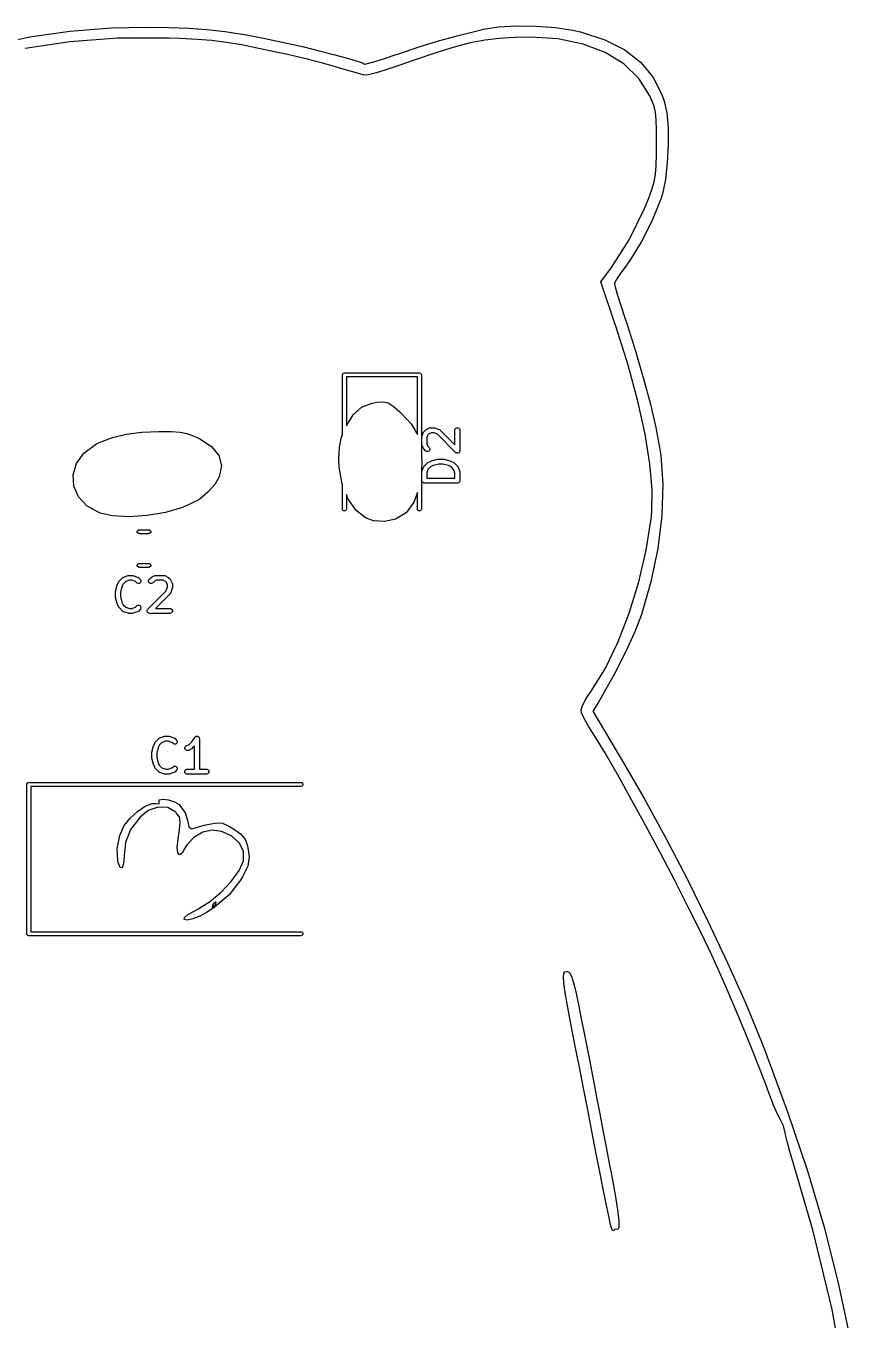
# Model space of a CAD drawing. Header units: inches. Extents: x 2.83 to 5.13, y -5.32 to -1.56.
# Drawn here: x 3.938 to 4.919, y -3.105 to -1.562 of the extents above; entities that cross this region are included whole.
import ezdxf

# ---------------------------------------------------------------- set-up
doc = ezdxf.new("R2010")
doc.units = ezdxf.units.IN
doc.header["$MEASUREMENT"] = 0
doc.layers.add('F.Silkscreen', color=41, linetype='CONTINUOUS', true_color=0xf2eda1)

msp = doc.modelspace()

# ---------------------------------------------------------------- linework, layer by layer
at = {"layer": 'F.Silkscreen', "linetype": 'CONTINUOUS'}
for p, q in [((3.9427, -1.5749), (3.9904, -1.5681)), ((3.9904, -1.5681), (4.0402, -1.5642)), ((4.0402, -1.5642), (4.0812, -1.5633)), ((4.0812, -1.5633), (4.1085, -1.5636)), ((4.1085, -1.5636), (4.1321, -1.5644)), ((4.1321, -1.5644), (4.1537, -1.566)), ((4.1537, -1.566), (4.1752, -1.5686)), ((4.1752, -1.5686), (4.1984, -1.5723)), ((4.1984, -1.5723), (4.2251, -1.5774)), ((4.4298, -1.5798), (4.4536, -1.5732)), ((4.4536, -1.5732), (4.4807, -1.5665)), ((4.4807, -1.5665), (4.4834, -1.5659)), ((4.4834, -1.5659), (4.5011, -1.5631)), ((4.5011, -1.5631), (4.5227, -1.5618)), ((4.5227, -1.5618), (4.5461, -1.5621)), ((4.5461, -1.5621), (4.5692, -1.5637)), ((4.5692, -1.5637), (4.5899, -1.5668)), ((4.5899, -1.5668), (4.5991, -1.5689)), ((4.5991, -1.5689), (4.6281, -1.5785)), ((3.8979, -1.5845), (3.9427, -1.5749)), ((3.9904, -1.5807), (3.937, -1.5888)), ((4.0476, -1.5766), (3.9904, -1.5807)), ((4.1084, -1.5764), (4.0476, -1.5766)), ((4.1217, -1.5769), (4.1084, -1.5764)), ((4.1421, -1.5779), (4.1217, -1.5769)), ((4.1597, -1.5793), (4.1421, -1.5779)), ((4.1767, -1.5815), (4.1597, -1.5793)), ((4.1952, -1.5846), (4.1767, -1.5815)), ((4.2173, -1.589), (4.1952, -1.5846)), ((4.2286, -1.5914), (4.2173, -1.589)), ((4.2251, -1.5774), (4.2339, -1.5792)), ((4.2339, -1.5792), (4.2511, -1.5828)), ((4.2511, -1.5828), (4.2693, -1.587)), ((4.2693, -1.587), (4.2875, -1.5914)), ((4.3819, -1.5952), (4.4067, -1.5868)), ((4.4067, -1.5868), (4.4298, -1.5798)), ((4.4483, -1.5872), (4.4264, -1.5939)), ((4.4674, -1.5822), (4.4483, -1.5872)), ((4.4851, -1.5788), (4.4674, -1.5822)), ((4.5022, -1.5767), (4.4851, -1.5788)), ((4.52, -1.5756), (4.5022, -1.5767)), ((4.5396, -1.5753), (4.52, -1.5756)), ((4.5718, -1.5774), (4.5396, -1.5753)), ((4.602, -1.5835), (4.5718, -1.5774)), ((4.6284, -1.5935), (4.602, -1.5835)), ((4.6281, -1.5785), (4.6518, -1.5904)), ((4.2496, -1.596), (4.2286, -1.5914)), ((4.2702, -1.6009), (4.2496, -1.596)), ((4.2886, -1.6055), (4.2702, -1.6009)), ((4.2875, -1.5914), (4.3047, -1.5958)), ((4.3047, -1.5958), (4.3197, -1.5999)), ((4.3197, -1.5999), (4.3316, -1.6034)), ((4.3316, -1.6034), (4.3393, -1.606)), ((4.3528, -1.6047), (4.3643, -1.6011)), ((4.3643, -1.6011), (4.3782, -1.5965)), ((4.3782, -1.5965), (4.3819, -1.5952)), ((4.4007, -1.6027), (4.3824, -1.6092)), ((4.4264, -1.5939), (4.4007, -1.6027)), ((4.6507, -1.6072), (4.6284, -1.5935)), ((4.6518, -1.5904), (4.6706, -1.6049)), ((4.3029, -1.6094), (4.2886, -1.6055)), ((4.3135, -1.6125), (4.3029, -1.6094)), ((4.3261, -1.6161), (4.3135, -1.6125)), ((4.3358, -1.6189), (4.3261, -1.6161)), ((4.3412, -1.6204), (4.3358, -1.6189)), ((4.3393, -1.606), (4.3417, -1.6073)), ((4.3463, -1.62), (4.3412, -1.6204)), ((4.3417, -1.6073), (4.345, -1.6068)), ((4.345, -1.6068), (4.3528, -1.6047)), ((4.3558, -1.6177), (4.3463, -1.62)), ((4.3683, -1.614), (4.3558, -1.6177)), ((4.3824, -1.6092), (4.3683, -1.614)), ((4.6685, -1.6245), (4.6507, -1.6072)), ((4.6706, -1.6049), (4.6852, -1.6226)), ((4.6815, -1.6451), (4.6685, -1.6245)), ((4.6852, -1.6226), (4.696, -1.6438)), ((4.684, -1.6506), (4.6815, -1.6451)), ((4.6866, -1.6576), (4.684, -1.6506)), ((4.696, -1.6438), (4.6988, -1.6515)), ((4.6883, -1.6649), (4.6866, -1.6576)), ((4.6892, -1.6738), (4.6883, -1.6649)), ((4.6988, -1.6515), (4.7017, -1.6653)), ((4.7017, -1.6653), (4.7033, -1.6833)), ((4.6896, -1.6858), (4.6892, -1.6738)), ((4.6897, -1.7025), (4.6896, -1.6858)), ((4.7033, -1.6833), (4.7035, -1.7037)), ((4.6896, -1.7144), (4.6897, -1.7025)), ((4.7035, -1.7037), (4.7024, -1.7248)), ((4.6892, -1.7281), (4.6896, -1.7144)), ((4.7024, -1.7248), (4.7001, -1.7448)), ((4.6866, -1.7476), (4.6883, -1.7386)), ((4.6883, -1.7386), (4.6892, -1.7281)), ((4.6798, -1.7679), (4.6839, -1.7568)), ((4.6839, -1.7568), (4.6866, -1.7476)), ((4.7001, -1.7448), (4.6966, -1.7619)), ((4.6751, -1.7796), (4.6798, -1.7679)), ((4.6947, -1.7683), (4.6841, -1.7946)), ((4.6966, -1.7619), (4.6947, -1.7683)), ((4.657, -1.8169), (4.6751, -1.7796)), ((4.6841, -1.7946), (4.6714, -1.8198)), ((4.6358, -1.8499), (4.657, -1.8169)), ((4.6714, -1.8198), (4.6578, -1.8417)), ((4.6233, -1.8669), (4.6358, -1.8499)), ((4.6529, -1.8483), (4.6462, -1.8573)), ((4.6578, -1.8417), (4.6529, -1.8483)), ((4.6404, -1.9177), (4.6233, -1.8669)), ((4.6414, -1.8646), (4.6393, -1.8688)), ((4.6462, -1.8573), (4.6414, -1.8646)), ((4.6393, -1.8688), (4.6393, -1.869)), ((4.6393, -1.869), (4.6402, -1.8729)), ((4.6402, -1.8729), (4.6428, -1.8816)), ((4.6428, -1.8816), (4.6467, -1.8939)), ((4.6467, -1.8939), (4.6515, -1.9088)), ((4.6515, -1.9088), (4.6548, -1.9189)), ((4.6411, -1.9199), (4.6404, -1.9177)), ((4.6556, -1.9662), (4.6411, -1.9199)), ((4.6548, -1.9189), (4.665, -1.9508)), ((4.665, -1.9508), (4.6742, -1.9826)), ((4.6673, -2.0092), (4.6556, -1.9662)), ((4.3152, -1.978), (4.3153, -1.977)), ((4.3152, -2.0496), (4.3152, -1.978)), ((4.3153, -1.977), (4.3166, -1.9758)), ((4.3166, -1.9758), (4.3175, -1.9756)), ((4.3175, -1.9756), (4.4069, -1.9756)), ((4.3199, -1.9803), (4.3199, -2.0386)), ((4.4045, -1.9803), (4.3199, -1.9803)), ((4.4045, -2.049), (4.4045, -1.9803)), ((4.4069, -1.9756), (4.4078, -1.9758)), ((4.4078, -1.9758), (4.4091, -1.977)), ((4.4091, -1.977), (4.4093, -1.978)), ((4.4093, -1.978), (4.4093, -2.0745)), ((4.6742, -1.9826), (4.6822, -2.0129)), ((4.3279, -2.0254), (4.3379, -2.0164)), ((4.3379, -2.0164), (4.3505, -2.0116)), ((4.3505, -2.0116), (4.3567, -2.0106)), ((4.3567, -2.0106), (4.364, -2.0102)), ((4.364, -2.0102), (4.3696, -2.0114)), ((4.3696, -2.0114), (4.3755, -2.0151)), ((4.3755, -2.0151), (4.3836, -2.0221)), ((4.676, -2.0486), (4.6673, -2.0092)), ((4.6822, -2.0129), (4.6887, -2.0407)), ((4.3199, -2.0386), (4.3279, -2.0254)), ((4.3836, -2.0221), (4.3851, -2.0235)), ((4.3851, -2.0235), (4.397, -2.0364)), ((4.397, -2.0364), (4.4045, -2.049)), ((4.0411, -2.0526), (4.0576, -2.0484)), ((4.0576, -2.0484), (4.0761, -2.0461)), ((4.0761, -2.0461), (4.0965, -2.0453)), ((4.0965, -2.0453), (4.1112, -2.0454)), ((4.1112, -2.0454), (4.1217, -2.046)), ((4.1217, -2.046), (4.1298, -2.0476)), ((4.1298, -2.0476), (4.1374, -2.0504)), ((4.1374, -2.0504), (4.144, -2.0535)), ((4.3117, -2.0635), (4.3143, -2.0517)), ((4.3143, -2.0517), (4.3152, -2.0496)), ((4.4098, -2.0514), (4.4099, -2.0508)), ((4.4098, -2.0607), (4.4098, -2.0514)), ((4.4099, -2.0506), (4.4101, -2.05)), ((4.4099, -2.0507), (4.4099, -2.0506)), ((4.4099, -2.0508), (4.4099, -2.0507)), ((4.4101, -2.05), (4.412, -2.0463)), ((4.412, -2.0463), (4.4122, -2.0461)), ((4.4122, -2.046), (4.4123, -2.0459)), ((4.4122, -2.0461), (4.4122, -2.046)), ((4.4123, -2.0459), (4.4123, -2.0458)), ((4.4123, -2.0458), (4.4124, -2.0458)), ((4.4124, -2.0458), (4.4126, -2.0455)), ((4.4126, -2.0455), (4.4144, -2.0437)), ((4.4144, -2.0437), (4.4147, -2.0435)), ((4.4147, -2.0435), (4.4147, -2.0434)), ((4.4147, -2.0434), (4.4148, -2.0434)), ((4.4148, -2.0434), (4.4149, -2.0433)), ((4.4149, -2.0433), (4.415, -2.0433)), ((4.415, -2.0433), (4.4152, -2.0431)), ((4.4152, -2.0431), (4.419, -2.0412)), ((4.4171, -2.0494), (4.4157, -2.0521)), ((4.4157, -2.0521), (4.4157, -2.06)), ((4.4183, -2.0482), (4.4171, -2.0494)), ((4.421, -2.0468), (4.4183, -2.0482)), ((4.419, -2.0412), (4.4195, -2.041)), ((4.4195, -2.041), (4.4196, -2.041)), ((4.4196, -2.041), (4.4197, -2.041)), ((4.4197, -2.041), (4.4203, -2.0409)), ((4.4203, -2.0409), (4.424, -2.0409)), ((4.4236, -2.0468), (4.421, -2.0468)), ((4.4281, -2.0483), (4.4236, -2.0468)), ((4.424, -2.0409), (4.4243, -2.0409)), ((4.4243, -2.0409), (4.4244, -2.0409)), ((4.4244, -2.0409), (4.4245, -2.041)), ((4.4245, -2.041), (4.4246, -2.041)), ((4.4246, -2.041), (4.4247, -2.041)), ((4.4247, -2.041), (4.425, -2.0411)), ((4.425, -2.0411), (4.4306, -2.0429)), ((4.4501, -2.0703), (4.4281, -2.0483)), ((4.4306, -2.0429), (4.4311, -2.0432)), ((4.4311, -2.0432), (4.4312, -2.0432)), ((4.4312, -2.0432), (4.4313, -2.0433)), ((4.4313, -2.0433), (4.4317, -2.0437)), ((4.4317, -2.0437), (4.4492, -2.0611)), ((4.4492, -2.0439), (4.4493, -2.0433)), ((4.4492, -2.0611), (4.4492, -2.0439)), ((4.4493, -2.0433), (4.4497, -2.0422)), ((4.4497, -2.0422), (4.4505, -2.0414)), ((4.4505, -2.0414), (4.4516, -2.041)), ((4.4516, -2.041), (4.4527, -2.041)), ((4.4527, -2.041), (4.4538, -2.0414)), ((4.4538, -2.0414), (4.4546, -2.0422)), ((4.4546, -2.0422), (4.4551, -2.0433)), ((4.4551, -2.0433), (4.4551, -2.0439)), ((4.4551, -2.0439), (4.4551, -2.0682)), ((4.6817, -2.084), (4.676, -2.0486)), ((4.6887, -2.0407), (4.6933, -2.0645)), ((4.0071, -2.0711), (4.0208, -2.061)), ((4.0208, -2.061), (4.0246, -2.0591)), ((4.0246, -2.0591), (4.0411, -2.0526)), ((4.144, -2.0535), (4.159, -2.0631)), ((4.159, -2.0631), (4.168, -2.0741)), ((4.3109, -2.0782), (4.3117, -2.0635)), ((4.4099, -2.0613), (4.4098, -2.0607)), ((4.4099, -2.0614), (4.4099, -2.0613)), ((4.4099, -2.0615), (4.4099, -2.0614)), ((4.4101, -2.0621), (4.4099, -2.0615)), ((4.412, -2.0658), (4.4101, -2.0621)), ((4.4122, -2.0661), (4.412, -2.0658)), ((4.4123, -2.0662), (4.4122, -2.0661)), ((4.4122, -2.0661), (4.4122, -2.0661)), ((4.4123, -2.0663), (4.4123, -2.0662)), ((4.4124, -2.0664), (4.4123, -2.0663)), ((4.4126, -2.0666), (4.4124, -2.0664)), ((4.4144, -2.0685), (4.4126, -2.0666)), ((4.4157, -2.06), (4.4171, -2.0627)), ((4.4171, -2.0627), (4.4186, -2.0643)), ((4.4186, -2.0643), (4.419, -2.0647)), ((4.419, -2.0647), (4.4194, -2.0658)), ((4.4194, -2.0669), (4.419, -2.068)), ((4.4194, -2.0658), (4.4194, -2.0669)), ((4.6933, -2.0645), (4.6947, -2.0739)), ((3.9982, -2.0834), (4.0071, -2.0711)), ((4.168, -2.0741), (4.1712, -2.0863)), ((4.3113, -2.0878), (4.3109, -2.0782)), ((4.4093, -2.0745), (4.4097, -2.082)), ((4.4097, -2.082), (4.4094, -2.0901)), ((4.4149, -2.0688), (4.4144, -2.0685)), ((4.416, -2.0693), (4.4149, -2.0688)), ((4.4171, -2.0693), (4.416, -2.0693)), ((4.4163, -2.083), (4.4166, -2.0828)), ((4.4166, -2.0828), (4.4167, -2.0827)), ((4.4166, -2.0828), (4.4166, -2.0828)), ((4.4167, -2.0827), (4.4168, -2.0827)), ((4.4168, -2.0826), (4.4171, -2.0825)), ((4.4168, -2.0827), (4.4168, -2.0826)), ((4.4182, -2.0688), (4.4171, -2.0693)), ((4.4171, -2.0825), (4.4208, -2.0806)), ((4.419, -2.068), (4.4182, -2.0688)), ((4.4208, -2.0806), (4.4209, -2.0806)), ((4.4209, -2.0806), (4.4211, -2.0805)), ((4.4209, -2.0806), (4.4209, -2.0806)), ((4.4211, -2.0805), (4.4214, -2.0804)), ((4.4214, -2.0804), (4.4289, -2.0785)), ((4.4214, -2.0804), (4.4214, -2.0804)), ((4.4214, -2.0804), (4.4214, -2.0804)), ((4.4289, -2.0785), (4.429, -2.0785)), ((4.429, -2.0785), (4.4291, -2.0785)), ((4.4291, -2.0785), (4.4293, -2.0784)), ((4.4293, -2.0784), (4.4295, -2.0784)), ((4.4295, -2.0784), (4.4296, -2.0784)), ((4.4296, -2.0784), (4.4297, -2.0784)), ((4.4297, -2.0784), (4.4353, -2.0784)), ((4.4353, -2.0784), (4.4354, -2.0784)), ((4.4354, -2.0784), (4.4354, -2.0784)), ((4.4354, -2.0784), (4.4356, -2.0784)), ((4.4356, -2.0784), (4.4359, -2.0785)), ((4.4359, -2.0785), (4.4359, -2.0785)), ((4.4359, -2.0785), (4.436, -2.0785)), ((4.436, -2.0785), (4.4435, -2.0804)), ((4.4435, -2.0804), (4.4435, -2.0804)), ((4.4435, -2.0804), (4.4436, -2.0804)), ((4.4436, -2.0804), (4.4438, -2.0805)), ((4.4438, -2.0805), (4.444, -2.0806)), ((4.444, -2.0806), (4.4441, -2.0806)), ((4.4441, -2.0806), (4.4441, -2.0806)), ((4.4441, -2.0806), (4.4479, -2.0825)), ((4.4479, -2.0825), (4.4481, -2.0826)), ((4.4481, -2.0826), (4.4482, -2.0827)), ((4.4482, -2.0827), (4.4483, -2.0827)), ((4.4483, -2.0827), (4.4483, -2.0828)), ((4.4483, -2.0828), (4.4484, -2.0828)), ((4.4484, -2.0828), (4.4486, -2.083)), ((4.4505, -2.0707), (4.4501, -2.0703)), ((4.4513, -2.071), (4.4505, -2.0707)), ((4.4516, -2.0711), (4.4513, -2.071)), ((4.4527, -2.0711), (4.4516, -2.0711)), ((4.4516, -2.0711), (4.4516, -2.0711)), ((4.4538, -2.0707), (4.4527, -2.0711)), ((4.4546, -2.0699), (4.4538, -2.0707)), ((4.4549, -2.0691), (4.4546, -2.0699)), ((4.4551, -2.0688), (4.4549, -2.0691)), ((4.4551, -2.0682), (4.4551, -2.0688)), ((4.6947, -2.0739), (4.6971, -2.1081)), ((3.9942, -2.0969), (3.9982, -2.0834)), ((3.995, -2.1105), (3.9942, -2.0969)), ((4.1712, -2.0863), (4.1684, -2.0994)), ((4.3148, -2.1077), (4.3113, -2.0878)), ((4.4094, -2.0901), (4.4093, -2.0909)), ((4.4093, -2.0909), (4.4093, -2.1378)), ((4.4098, -2.0945), (4.4099, -2.0942)), ((4.4098, -2.1039), (4.4098, -2.0945)), ((4.4099, -2.0938), (4.41, -2.0936)), ((4.4099, -2.0939), (4.4099, -2.0938)), ((4.4099, -2.094), (4.4099, -2.0939)), ((4.4099, -2.0941), (4.4099, -2.094)), ((4.4099, -2.0942), (4.4099, -2.0941)), ((4.41, -2.0936), (4.4119, -2.0879)), ((4.4119, -2.0879), (4.4121, -2.0874)), ((4.4121, -2.0874), (4.4122, -2.0873)), ((4.4122, -2.0872), (4.4126, -2.0868)), ((4.4122, -2.0873), (4.4122, -2.0872)), ((4.4126, -2.0868), (4.4163, -2.083)), ((4.4172, -2.0905), (4.4157, -2.095)), ((4.4157, -2.095), (4.4157, -2.1009)), ((4.4202, -2.0875), (4.4172, -2.0905)), ((4.4232, -2.086), (4.4202, -2.0875)), ((4.43, -2.0843), (4.4232, -2.086)), ((4.4349, -2.0843), (4.43, -2.0843)), ((4.4418, -2.086), (4.4349, -2.0843)), ((4.4448, -2.0875), (4.4418, -2.086)), ((4.4477, -2.0905), (4.4448, -2.0875)), ((4.4492, -2.095), (4.4477, -2.0905)), ((4.4486, -2.083), (4.4524, -2.0868)), ((4.4492, -2.1009), (4.4492, -2.095)), ((4.4524, -2.0868), (4.4527, -2.0872)), ((4.4527, -2.0872), (4.4528, -2.0873)), ((4.4528, -2.0873), (4.4528, -2.0874)), ((4.4528, -2.0874), (4.4531, -2.0879)), ((4.4531, -2.0879), (4.455, -2.0936)), ((4.455, -2.0936), (4.455, -2.0938)), ((4.455, -2.0938), (4.4551, -2.0939)), ((4.4551, -2.0939), (4.4551, -2.094)), ((4.4551, -2.094), (4.4551, -2.0941)), ((4.4551, -2.0941), (4.4551, -2.0942)), ((4.4551, -2.0942), (4.4551, -2.0945)), ((4.4551, -2.0945), (4.4551, -2.1039)), ((4.6844, -2.1149), (4.6817, -2.084)), ((4.0007, -2.1234), (3.995, -2.1105)), ((4.1632, -2.1085), (4.1553, -2.1175)), ((4.1684, -2.0994), (4.1632, -2.1085)), ((4.3152, -2.1086), (4.3148, -2.1077)), ((4.3152, -2.1378), (4.3152, -2.1086)), ((4.4099, -2.1044), (4.4098, -2.1039)), ((4.4103, -2.1055), (4.4099, -2.1044)), ((4.4111, -2.1063), (4.4103, -2.1055)), ((4.4122, -2.1068), (4.4111, -2.1063)), ((4.4128, -2.1068), (4.4122, -2.1068)), ((4.4522, -2.1068), (4.4128, -2.1068)), ((4.4157, -2.1009), (4.4492, -2.1009)), ((4.4527, -2.1068), (4.4522, -2.1068)), ((4.4538, -2.1063), (4.4527, -2.1068)), ((4.4546, -2.1055), (4.4538, -2.1063)), ((4.4551, -2.1044), (4.4546, -2.1055)), ((4.4551, -2.1039), (4.4551, -2.1044)), ((4.6971, -2.1081), (4.6958, -2.1457)), ((4.0111, -2.1344), (4.0007, -2.1234)), ((4.1418, -2.1281), (4.1248, -2.1359)), ((4.1452, -2.1259), (4.1418, -2.1281)), ((4.1553, -2.1175), (4.1452, -2.1259)), ((4.3218, -2.1253), (4.3199, -2.1206)), ((4.3199, -2.1206), (4.3199, -2.1378)), ((4.3316, -2.1394), (4.3218, -2.1253)), ((4.4045, -2.1182), (4.4005, -2.1298)), ((4.4045, -2.1378), (4.4045, -2.1182)), ((4.6839, -2.1411), (4.6844, -2.1149)), ((4.0264, -2.1427), (4.0111, -2.1344)), ((4.0414, -2.1461), (4.0264, -2.1427)), ((4.1045, -2.1419), (4.0826, -2.1457)), ((4.1248, -2.1359), (4.1045, -2.1419)), ((4.3153, -2.1387), (4.3152, -2.1378)), ((4.3166, -2.14), (4.3153, -2.1387)), ((4.3184, -2.14), (4.3166, -2.14)), ((4.3197, -2.1387), (4.3184, -2.14)), ((4.3199, -2.1378), (4.3197, -2.1387)), ((4.3437, -2.1488), (4.3316, -2.1394)), ((4.3913, -2.1422), (4.3786, -2.1498)), ((4.4005, -2.1298), (4.3913, -2.1422)), ((4.4047, -2.1387), (4.4045, -2.1378)), ((4.406, -2.14), (4.4047, -2.1387)), ((4.4078, -2.14), (4.406, -2.14)), ((4.4091, -2.1387), (4.4078, -2.14)), ((4.4093, -2.1378), (4.4091, -2.1387)), ((4.683, -2.1494), (4.6839, -2.1411)), ((4.061, -2.1472), (4.0414, -2.1461)), ((4.0826, -2.1457), (4.061, -2.1472)), ((4.3524, -2.1518), (4.3437, -2.1488)), ((4.3658, -2.1526), (4.3524, -2.1518)), ((4.3786, -2.1498), (4.3658, -2.1526)), ((4.6773, -2.1869), (4.683, -2.1494)), ((4.6958, -2.1457), (4.6911, -2.185)), ((4.0708, -2.1641), (4.0721, -2.1628)), ((4.0708, -2.1659), (4.0708, -2.1641)), ((4.0721, -2.1671), (4.0708, -2.1659)), ((4.0721, -2.1628), (4.073, -2.1626)), ((4.073, -2.1673), (4.0721, -2.1671)), ((4.073, -2.1626), (4.0845, -2.1626)), ((4.0845, -2.1673), (4.073, -2.1673)), ((4.0845, -2.1626), (4.0854, -2.1628)), ((4.0854, -2.1671), (4.0845, -2.1673)), ((4.0854, -2.1628), (4.0867, -2.1641)), ((4.0867, -2.1659), (4.0854, -2.1671)), ((4.0867, -2.1641), (4.0867, -2.1659)), ((4.6685, -2.2248), (4.6773, -2.1869)), ((4.6911, -2.185), (4.6829, -2.2248)), ((4.0708, -2.2042), (4.0721, -2.2029)), ((4.0708, -2.206), (4.0708, -2.2042)), ((4.0721, -2.2073), (4.0708, -2.206)), ((4.0721, -2.2029), (4.073, -2.2028)), ((4.073, -2.2028), (4.0845, -2.2028)), ((4.0845, -2.2028), (4.0854, -2.2029)), ((4.0854, -2.2029), (4.0867, -2.2042)), ((4.0867, -2.206), (4.0854, -2.2073)), ((4.0867, -2.2042), (4.0867, -2.206)), ((4.0495, -2.2234), (4.0532, -2.2197)), ((4.0532, -2.2197), (4.0537, -2.2193)), ((4.0537, -2.2193), (4.0538, -2.2193)), ((4.0538, -2.2192), (4.0544, -2.2189)), ((4.0538, -2.2193), (4.0538, -2.2192)), ((4.0544, -2.2189), (4.06, -2.2171)), ((4.06, -2.2171), (4.0603, -2.217)), ((4.0603, -2.217), (4.0604, -2.217)), ((4.0604, -2.217), (4.0605, -2.217)), ((4.0605, -2.217), (4.0606, -2.2169)), ((4.0606, -2.2169), (4.0606, -2.217)), ((4.0606, -2.217), (4.0609, -2.2169)), ((4.0609, -2.2169), (4.0647, -2.2169)), ((4.0647, -2.2169), (4.065, -2.217)), ((4.065, -2.217), (4.065, -2.2169)), ((4.065, -2.2169), (4.0652, -2.217)), ((4.0652, -2.217), (4.0653, -2.217)), ((4.0653, -2.217), (4.0653, -2.217)), ((4.0653, -2.217), (4.0656, -2.2171)), ((4.0656, -2.2171), (4.0712, -2.2189)), ((4.0712, -2.2189), (4.0718, -2.2192)), ((4.0718, -2.2192), (4.0718, -2.2193)), ((4.0718, -2.2193), (4.0719, -2.2193)), ((4.0719, -2.2193), (4.0724, -2.2197)), ((4.073, -2.2075), (4.0721, -2.2073)), ((4.0724, -2.2197), (4.0743, -2.2215)), ((4.0845, -2.2075), (4.073, -2.2075)), ((4.0743, -2.2215), (4.0746, -2.222)), ((4.0854, -2.2073), (4.0845, -2.2075)), ((4.0847, -2.222), (4.0851, -2.2215)), ((4.0851, -2.2215), (4.087, -2.2197)), ((4.087, -2.2197), (4.0872, -2.2195)), ((4.0872, -2.2195), (4.0872, -2.2194)), ((4.0872, -2.2194), (4.0873, -2.2194)), ((4.0873, -2.2194), (4.0874, -2.2193)), ((4.0874, -2.2193), (4.0875, -2.2193)), ((4.0875, -2.2193), (4.0877, -2.2191)), ((4.0877, -2.2191), (4.0915, -2.2172)), ((4.0915, -2.2172), (4.092, -2.217)), ((4.092, -2.217), (4.0921, -2.217)), ((4.0921, -2.217), (4.0922, -2.217)), ((4.0922, -2.217), (4.0928, -2.2169)), ((4.0928, -2.2169), (4.1022, -2.2169)), ((4.1022, -2.2169), (4.1028, -2.217)), ((4.1028, -2.217), (4.1028, -2.217)), ((4.1028, -2.217), (4.103, -2.217)), ((4.103, -2.217), (4.1035, -2.2172)), ((4.1035, -2.2172), (4.1072, -2.2191)), ((4.1072, -2.2191), (4.1075, -2.2193)), ((4.1075, -2.2193), (4.1076, -2.2193)), ((4.1076, -2.2193), (4.1076, -2.2194)), ((4.1076, -2.2194), (4.1077, -2.2194)), ((4.1077, -2.2194), (4.1078, -2.2195)), ((4.1078, -2.2195), (4.108, -2.2197)), ((4.108, -2.2197), (4.1099, -2.2215)), ((4.1099, -2.2215), (4.1101, -2.2218)), ((4.1101, -2.2218), (4.1101, -2.2218)), ((4.1101, -2.2218), (4.1102, -2.2219)), ((4.0449, -2.236), (4.0468, -2.2285)), ((4.0449, -2.2361), (4.0449, -2.236)), ((4.0449, -2.2362), (4.0449, -2.2361)), ((4.0449, -2.2364), (4.0449, -2.2362)), ((4.0449, -2.2366), (4.0449, -2.2364)), ((4.0449, -2.2367), (4.0449, -2.2366)), ((4.0449, -2.2366), (4.0449, -2.2366)), ((4.0449, -2.2424), (4.0449, -2.2367)), ((4.0468, -2.2285), (4.0469, -2.2282)), ((4.0468, -2.2285), (4.0468, -2.2285)), ((4.0468, -2.2285), (4.0468, -2.2285)), ((4.0469, -2.2282), (4.047, -2.228)), ((4.047, -2.2279), (4.0489, -2.2242)), ((4.047, -2.228), (4.047, -2.2279)), ((4.047, -2.228), (4.047, -2.228)), ((4.0489, -2.2242), (4.0491, -2.2239)), ((4.0491, -2.2239), (4.0492, -2.2238)), ((4.0491, -2.2239), (4.0491, -2.2239)), ((4.0492, -2.2237), (4.0493, -2.2236)), ((4.0492, -2.2238), (4.0492, -2.2237)), ((4.0493, -2.2236), (4.0495, -2.2234)), ((4.0525, -2.2303), (4.0508, -2.2371)), ((4.0508, -2.2371), (4.0508, -2.242)), ((4.054, -2.2272), (4.0525, -2.2303)), ((4.0569, -2.2243), (4.054, -2.2272)), ((4.0614, -2.2228), (4.0569, -2.2243)), ((4.0642, -2.2228), (4.0614, -2.2228)), ((4.0687, -2.2243), (4.0642, -2.2228)), ((4.0701, -2.2257), (4.0687, -2.2243)), ((4.0705, -2.2261), (4.0701, -2.2257)), ((4.0716, -2.2265), (4.0705, -2.2261)), ((4.0728, -2.2265), (4.0716, -2.2265)), ((4.0738, -2.2261), (4.0728, -2.2265)), ((4.0746, -2.2253), (4.0738, -2.2261)), ((4.0746, -2.222), (4.0751, -2.223)), ((4.0751, -2.2242), (4.0746, -2.2253)), ((4.0751, -2.223), (4.0751, -2.2242)), ((4.0832, -2.2572), (4.1052, -2.2352)), ((4.0843, -2.223), (4.0847, -2.222)), ((4.0843, -2.2242), (4.0843, -2.223)), ((4.0847, -2.2253), (4.0843, -2.2242)), ((4.0855, -2.2261), (4.0847, -2.2253)), ((4.0866, -2.2265), (4.0855, -2.2261)), ((4.0878, -2.2265), (4.0866, -2.2265)), ((4.0888, -2.2261), (4.0878, -2.2265)), ((4.0893, -2.2257), (4.0888, -2.2261)), ((4.0908, -2.2242), (4.0893, -2.2257)), ((4.0935, -2.2228), (4.0908, -2.2242)), ((4.1015, -2.2228), (4.0935, -2.2228)), ((4.1042, -2.2242), (4.1015, -2.2228)), ((4.1054, -2.2254), (4.1042, -2.2242)), ((4.1052, -2.2352), (4.1067, -2.2306)), ((4.1067, -2.2281), (4.1054, -2.2254)), ((4.1067, -2.2306), (4.1067, -2.2281)), ((4.1102, -2.2219), (4.1103, -2.222)), ((4.1103, -2.222), (4.1103, -2.2221)), ((4.1103, -2.2221), (4.1104, -2.2223)), ((4.1104, -2.2223), (4.1123, -2.2261)), ((4.1125, -2.2321), (4.1106, -2.2377)), ((4.1123, -2.2261), (4.1125, -2.2266)), ((4.1125, -2.2266), (4.1125, -2.2267)), ((4.1125, -2.2267), (4.1126, -2.2268)), ((4.1126, -2.2317), (4.1125, -2.2318)), ((4.1125, -2.2318), (4.1125, -2.2321)), ((4.1126, -2.2268), (4.1126, -2.2274)), ((4.1126, -2.2274), (4.1126, -2.2311)), ((4.1126, -2.2311), (4.1126, -2.2314)), ((4.1126, -2.2314), (4.1126, -2.2315)), ((4.1126, -2.2315), (4.1126, -2.2316)), ((4.1126, -2.2316), (4.1126, -2.2317)), ((4.6571, -2.2619), (4.6685, -2.2248)), ((4.6829, -2.2248), (4.6717, -2.2635)), ((4.0449, -2.2425), (4.0449, -2.2424)), ((4.0449, -2.2427), (4.0449, -2.2425)), ((4.0449, -2.2425), (4.0449, -2.2425)), ((4.0449, -2.2429), (4.0449, -2.2427)), ((4.0449, -2.243), (4.0449, -2.2429)), ((4.0449, -2.2431), (4.0449, -2.243)), ((4.0468, -2.2506), (4.0449, -2.2431)), ((4.0468, -2.2507), (4.0468, -2.2506)), ((4.0468, -2.2506), (4.0468, -2.2506)), ((4.0469, -2.2509), (4.0468, -2.2507)), ((4.047, -2.2511), (4.0469, -2.2509)), ((4.047, -2.2512), (4.047, -2.2511)), ((4.047, -2.2511), (4.047, -2.2511)), ((4.0489, -2.2549), (4.047, -2.2512)), ((4.0508, -2.242), (4.0525, -2.2488)), ((4.0525, -2.2488), (4.054, -2.2519)), ((4.054, -2.2519), (4.0569, -2.2548)), ((4.0705, -2.253), (4.0716, -2.2526)), ((4.0716, -2.2526), (4.0728, -2.2526)), ((4.0728, -2.2526), (4.0738, -2.253)), ((4.1099, -2.2388), (4.0924, -2.2563)), ((4.1103, -2.2384), (4.1099, -2.2388)), ((4.1104, -2.2382), (4.1103, -2.2383)), ((4.1103, -2.2383), (4.1103, -2.2384)), ((4.1106, -2.2377), (4.1104, -2.2382)), ((4.0491, -2.2552), (4.0489, -2.2549)), ((4.0491, -2.2553), (4.0491, -2.2552)), ((4.0492, -2.2553), (4.0491, -2.2553)), ((4.0492, -2.2554), (4.0492, -2.2553)), ((4.0493, -2.2555), (4.0492, -2.2554)), ((4.0495, -2.2557), (4.0493, -2.2555)), ((4.0532, -2.2595), (4.0495, -2.2557)), ((4.0537, -2.2598), (4.0532, -2.2595)), ((4.0538, -2.2599), (4.0537, -2.2598)), ((4.0544, -2.2602), (4.0538, -2.2599)), ((4.0538, -2.2599), (4.0538, -2.2599)), ((4.06, -2.262), (4.0544, -2.2602)), ((4.0569, -2.2548), (4.0614, -2.2563)), ((4.0603, -2.2621), (4.06, -2.262)), ((4.0604, -2.2621), (4.0603, -2.2621)), ((4.0605, -2.2622), (4.0604, -2.2621)), ((4.0606, -2.2622), (4.0605, -2.2622)), ((4.0609, -2.2622), (4.0606, -2.2622)), ((4.0606, -2.2622), (4.0606, -2.2622)), ((4.0647, -2.2622), (4.0609, -2.2622)), ((4.0614, -2.2563), (4.0642, -2.2563)), ((4.0642, -2.2563), (4.0687, -2.2548)), ((4.065, -2.2622), (4.0647, -2.2622)), ((4.0652, -2.2622), (4.065, -2.2622)), ((4.065, -2.2622), (4.065, -2.2622)), ((4.0653, -2.2621), (4.0652, -2.2622)), ((4.0656, -2.262), (4.0653, -2.2621)), ((4.0653, -2.2621), (4.0653, -2.2621)), ((4.0712, -2.2602), (4.0656, -2.262)), ((4.0687, -2.2548), (4.0701, -2.2534)), ((4.0701, -2.2534), (4.0705, -2.253)), ((4.0718, -2.2599), (4.0712, -2.2602)), ((4.0719, -2.2598), (4.0718, -2.2599)), ((4.0718, -2.2599), (4.0718, -2.2599)), ((4.0724, -2.2595), (4.0719, -2.2598)), ((4.0743, -2.2576), (4.0724, -2.2595)), ((4.0738, -2.253), (4.0746, -2.2539)), ((4.0746, -2.2571), (4.0743, -2.2576)), ((4.0746, -2.2539), (4.0751, -2.2549)), ((4.0751, -2.2561), (4.0746, -2.2571)), ((4.0751, -2.2549), (4.0751, -2.2561)), ((4.0824, -2.2587), (4.0828, -2.2576)), ((4.0824, -2.2598), (4.0824, -2.2587)), ((4.0828, -2.2609), (4.0824, -2.2598)), ((4.0828, -2.2576), (4.0832, -2.2572)), ((4.0837, -2.2617), (4.0828, -2.2609)), ((4.0847, -2.2621), (4.0837, -2.2617)), ((4.0853, -2.2622), (4.0847, -2.2621)), ((4.1097, -2.2622), (4.0853, -2.2622)), ((4.0924, -2.2563), (4.1097, -2.2563)), ((4.1097, -2.2563), (4.1102, -2.2563)), ((4.1102, -2.2621), (4.1097, -2.2622)), ((4.1102, -2.2563), (4.1113, -2.2568)), ((4.1113, -2.2617), (4.1102, -2.2621)), ((4.1113, -2.2568), (4.1121, -2.2576)), ((4.1121, -2.2609), (4.1113, -2.2617)), ((4.1121, -2.2576), (4.1126, -2.2587)), ((4.1126, -2.2598), (4.1121, -2.2609)), ((4.1126, -2.2587), (4.1126, -2.2598)), ((4.6435, -2.2968), (4.6571, -2.2619)), ((4.6716, -2.2636), (4.6636, -2.2844)), ((4.6717, -2.2635), (4.6716, -2.2636)), ((4.6282, -2.3283), (4.6435, -2.2968)), ((4.6636, -2.2844), (4.6526, -2.3085)), ((4.6526, -2.3085), (4.6396, -2.3342)), ((4.6115, -2.355), (4.6282, -2.3283)), ((4.6396, -2.3342), (4.6252, -2.3598)), ((4.6057, -2.3638), (4.6115, -2.355)), ((4.6252, -2.3598), (4.6204, -2.3679)), ((4.5996, -2.3774), (4.6013, -2.3721)), ((4.6013, -2.3721), (4.6057, -2.3638)), ((4.6204, -2.3679), (4.6138, -2.3789)), ((4.6003, -2.3808), (4.5996, -2.3774)), ((4.6038, -2.3885), (4.6003, -2.3808)), ((4.609, -2.3975), (4.6038, -2.3885)), ((4.6138, -2.3789), (4.6492, -2.4383)), ((4.6154, -2.4075), (4.609, -2.3975)), ((4.0882, -2.4278), (4.0901, -2.4203)), ((4.0901, -2.4202), (4.0902, -2.42)), ((4.0901, -2.4203), (4.0901, -2.4202)), ((4.0901, -2.4202), (4.0901, -2.4202)), ((4.0902, -2.42), (4.0903, -2.4197)), ((4.0903, -2.4197), (4.0922, -2.4159)), ((4.0903, -2.4197), (4.0903, -2.4197)), ((4.0903, -2.4197), (4.0903, -2.4197)), ((4.0922, -2.4159), (4.0924, -2.4157)), ((4.0924, -2.4156), (4.0925, -2.4155)), ((4.0924, -2.4157), (4.0924, -2.4156)), ((4.0925, -2.4155), (4.0925, -2.4154)), ((4.0925, -2.4154), (4.0926, -2.4154)), ((4.0926, -2.4154), (4.0928, -2.4151)), ((4.0928, -2.4151), (4.0965, -2.4114)), ((4.0958, -2.422), (4.0941, -2.4288)), ((4.0973, -2.419), (4.0958, -2.422)), ((4.0965, -2.4114), (4.097, -2.411)), ((4.097, -2.411), (4.0971, -2.411)), ((4.0971, -2.411), (4.0972, -2.4109)), ((4.0972, -2.4109), (4.0977, -2.4107)), ((4.1002, -2.4161), (4.0973, -2.419)), ((4.0977, -2.4107), (4.1033, -2.4088)), ((4.1047, -2.4146), (4.1002, -2.4161)), ((4.1033, -2.4088), (4.1036, -2.4087)), ((4.1036, -2.4087), (4.1037, -2.4087)), ((4.1037, -2.4087), (4.1038, -2.4087)), ((4.1038, -2.4087), (4.1039, -2.4087)), ((4.1039, -2.4087), (4.1039, -2.4087)), ((4.1039, -2.4087), (4.1042, -2.4087)), ((4.1042, -2.4087), (4.108, -2.4087)), ((4.1075, -2.4146), (4.1047, -2.4146)), ((4.112, -2.4161), (4.1075, -2.4146)), ((4.108, -2.4087), (4.1083, -2.4087)), ((4.1083, -2.4087), (4.1084, -2.4087)), ((4.1084, -2.4087), (4.1085, -2.4087)), ((4.1085, -2.4087), (4.1086, -2.4087)), ((4.1086, -2.4087), (4.1086, -2.4087)), ((4.1086, -2.4087), (4.1089, -2.4088)), ((4.1089, -2.4088), (4.1145, -2.4107)), ((4.1134, -2.4174), (4.112, -2.4161)), ((4.1138, -2.4178), (4.1134, -2.4174)), ((4.1149, -2.4183), (4.1138, -2.4178)), ((4.1145, -2.4107), (4.1151, -2.4109)), ((4.1161, -2.4183), (4.1149, -2.4183)), ((4.1151, -2.4109), (4.1152, -2.411)), ((4.1152, -2.411), (4.1153, -2.411)), ((4.1153, -2.411), (4.1157, -2.4114)), ((4.1157, -2.4114), (4.1176, -2.4133)), ((4.1171, -2.4178), (4.1161, -2.4183)), ((4.1179, -2.417), (4.1171, -2.4178)), ((4.1176, -2.4133), (4.1179, -2.4137)), ((4.1179, -2.4137), (4.1184, -2.4148)), ((4.1184, -2.4159), (4.1179, -2.417)), ((4.1184, -2.4148), (4.1184, -2.4159)), ((4.1276, -2.4225), (4.1279, -2.4214)), ((4.1279, -2.4214), (4.1287, -2.4205)), ((4.1287, -2.4205), (4.1292, -2.4202)), ((4.1292, -2.4202), (4.1325, -2.4186)), ((4.1325, -2.4186), (4.1357, -2.4154)), ((4.1357, -2.4154), (4.1393, -2.41)), ((4.1388, -2.4206), (4.1363, -2.4231)), ((4.1388, -2.448), (4.1388, -2.4206)), ((4.1393, -2.41), (4.1396, -2.4095)), ((4.1393, -2.41), (4.1393, -2.41)), ((4.1393, -2.41), (4.1393, -2.41)), ((4.1393, -2.41), (4.1393, -2.41)), ((4.1396, -2.4095), (4.1399, -2.4094)), ((4.1399, -2.4094), (4.1401, -2.4092)), ((4.1401, -2.4092), (4.1404, -2.409)), ((4.1404, -2.409), (4.1406, -2.4089)), ((4.1406, -2.4089), (4.1409, -2.4088)), ((4.1409, -2.4088), (4.1412, -2.4087)), ((4.1412, -2.4087), (4.1414, -2.4087)), ((4.1414, -2.4087), (4.1417, -2.4087)), ((4.1417, -2.4087), (4.142, -2.4087)), ((4.142, -2.4087), (4.1423, -2.4087)), ((4.1423, -2.4087), (4.1426, -2.4088)), ((4.1426, -2.4088), (4.1429, -2.4089)), ((4.1429, -2.4089), (4.1431, -2.409)), ((4.1431, -2.409), (4.1434, -2.4092)), ((4.1434, -2.4092), (4.1436, -2.4094)), ((4.1436, -2.4094), (4.1438, -2.4095)), ((4.1438, -2.4095), (4.144, -2.4098)), ((4.144, -2.4098), (4.1442, -2.41)), ((4.1442, -2.41), (4.1443, -2.4102)), ((4.1443, -2.4102), (4.1445, -2.4105)), ((4.1445, -2.4105), (4.1445, -2.4108)), ((4.1445, -2.4108), (4.1446, -2.411)), ((4.1446, -2.411), (4.1447, -2.4116)), ((4.1447, -2.4116), (4.1447, -2.4116)), ((4.1447, -2.4116), (4.1447, -2.4116)), ((4.1447, -2.4116), (4.1447, -2.4116)), ((4.1447, -2.4116), (4.1447, -2.448)), ((4.6286, -2.4294), (4.6154, -2.4075)), ((4.0882, -2.4279), (4.0882, -2.4278)), ((4.0882, -2.4281), (4.0882, -2.4279)), ((4.0882, -2.4279), (4.0882, -2.4279)), ((4.0882, -2.4283), (4.0882, -2.4281)), ((4.0882, -2.4284), (4.0882, -2.4283)), ((4.0882, -2.4285), (4.0882, -2.4284)), ((4.0882, -2.4341), (4.0882, -2.4285)), ((4.0882, -2.4342), (4.0882, -2.4341)), ((4.0882, -2.4345), (4.0882, -2.4342)), ((4.0882, -2.4342), (4.0882, -2.4342)), ((4.0882, -2.4347), (4.0882, -2.4345)), ((4.0882, -2.4348), (4.0882, -2.4347)), ((4.0882, -2.4347), (4.0882, -2.4347)), ((4.0901, -2.4423), (4.0882, -2.4348)), ((4.0941, -2.4288), (4.0941, -2.4337)), ((4.0941, -2.4337), (4.0958, -2.4406)), ((4.1276, -2.4236), (4.1276, -2.4225)), ((4.1282, -2.4247), (4.1276, -2.4236)), ((4.129, -2.4254), (4.1282, -2.4247)), ((4.1301, -2.4258), (4.129, -2.4254)), ((4.1313, -2.4257), (4.1301, -2.4258)), ((4.1318, -2.4255), (4.1313, -2.4257)), ((4.1356, -2.4236), (4.1318, -2.4255)), ((4.1358, -2.4235), (4.1356, -2.4236)), ((4.1359, -2.4234), (4.1358, -2.4235)), ((4.136, -2.4234), (4.1359, -2.4234)), ((4.1361, -2.4233), (4.136, -2.4233)), ((4.136, -2.4233), (4.136, -2.4234)), ((4.1363, -2.4231), (4.1361, -2.4233)), ((4.6437, -2.4554), (4.6286, -2.4294)), ((4.0901, -2.4424), (4.0901, -2.4423)), ((4.0902, -2.4426), (4.0901, -2.4424)), ((4.0901, -2.4424), (4.0901, -2.4424)), ((4.0903, -2.4429), (4.0902, -2.4426)), ((4.0922, -2.4467), (4.0903, -2.4429)), ((4.0903, -2.4429), (4.0903, -2.4429)), ((4.0903, -2.4429), (4.0903, -2.4429)), ((4.0924, -2.4469), (4.0922, -2.4467)), ((4.0924, -2.447), (4.0924, -2.4469)), ((4.0925, -2.4471), (4.0924, -2.447)), ((4.0925, -2.4472), (4.0925, -2.4471)), ((4.0926, -2.4472), (4.0925, -2.4472)), ((4.0928, -2.4474), (4.0926, -2.4472)), ((4.0965, -2.4512), (4.0928, -2.4474)), ((4.0958, -2.4406), (4.0973, -2.4436)), ((4.097, -2.4516), (4.0965, -2.4512)), ((4.0971, -2.4516), (4.097, -2.4516)), ((4.0972, -2.4517), (4.0971, -2.4516)), ((4.0977, -2.4519), (4.0972, -2.4517)), ((4.0973, -2.4436), (4.1002, -2.4465)), ((4.1033, -2.4538), (4.0977, -2.4519)), ((4.1002, -2.4465), (4.1047, -2.448)), ((4.1047, -2.448), (4.1075, -2.448)), ((4.1075, -2.448), (4.112, -2.4465)), ((4.1145, -2.4519), (4.1089, -2.4538)), ((4.112, -2.4465), (4.1134, -2.4451)), ((4.1134, -2.4451), (4.1138, -2.4448)), ((4.1138, -2.4448), (4.1149, -2.4443)), ((4.1151, -2.4517), (4.1145, -2.4519)), ((4.1149, -2.4443), (4.1161, -2.4443)), ((4.1152, -2.4516), (4.1151, -2.4517)), ((4.1153, -2.4516), (4.1152, -2.4516)), ((4.1157, -2.4512), (4.1153, -2.4516)), ((4.1176, -2.4493), (4.1157, -2.4512)), ((4.1161, -2.4443), (4.1171, -2.4448)), ((4.1171, -2.4448), (4.1179, -2.4456)), ((4.1179, -2.4489), (4.1176, -2.4493)), ((4.1179, -2.4456), (4.1184, -2.4467)), ((4.1184, -2.4478), (4.1179, -2.4489)), ((4.1184, -2.4467), (4.1184, -2.4478)), ((4.1276, -2.4504), (4.128, -2.4493)), ((4.1276, -2.4516), (4.1276, -2.4504)), ((4.128, -2.4526), (4.1276, -2.4516)), ((4.128, -2.4493), (4.1288, -2.4485)), ((4.1288, -2.4534), (4.128, -2.4526)), ((4.1288, -2.4485), (4.1299, -2.4481)), ((4.1299, -2.4481), (4.1305, -2.448)), ((4.1305, -2.448), (4.1388, -2.448)), ((4.1447, -2.448), (4.153, -2.448)), ((4.153, -2.448), (4.1536, -2.4481)), ((4.1536, -2.4481), (4.1546, -2.4485)), ((4.1546, -2.4485), (4.1554, -2.4493)), ((4.1554, -2.4526), (4.1546, -2.4534)), ((4.1554, -2.4493), (4.1559, -2.4504)), ((4.1559, -2.4516), (4.1554, -2.4526)), ((4.1559, -2.4504), (4.1559, -2.4516)), ((4.6492, -2.4383), (4.6745, -2.4821)), ((3.939, -2.4661), (3.9392, -2.4652)), ((3.939, -2.6441), (3.939, -2.4661)), ((3.9392, -2.4652), (3.9404, -2.464)), ((3.9404, -2.464), (3.9413, -2.4638)), ((3.9413, -2.4638), (4.2657, -2.4638)), ((4.2657, -2.4685), (3.9437, -2.4685)), ((3.9437, -2.4685), (3.9437, -2.6417)), ((4.1036, -2.4538), (4.1033, -2.4538)), ((4.1037, -2.4539), (4.1036, -2.4538)), ((4.1038, -2.4539), (4.1037, -2.4539)), ((4.1039, -2.4539), (4.1038, -2.4539)), ((4.1042, -2.4539), (4.1039, -2.4539)), ((4.1039, -2.4539), (4.1039, -2.4539)), ((4.108, -2.4539), (4.1042, -2.4539)), ((4.1083, -2.4539), (4.108, -2.4539)), ((4.1084, -2.4539), (4.1083, -2.4539)), ((4.1085, -2.4539), (4.1084, -2.4539)), ((4.1086, -2.4539), (4.1085, -2.4539)), ((4.1089, -2.4538), (4.1086, -2.4538)), ((4.1086, -2.4538), (4.1086, -2.4539)), ((4.1299, -2.4539), (4.1288, -2.4534)), ((4.1305, -2.4539), (4.1299, -2.4539)), ((4.153, -2.4539), (4.1305, -2.4539)), ((4.1536, -2.4539), (4.153, -2.4539)), ((4.1546, -2.4534), (4.1536, -2.4539)), ((4.2657, -2.4638), (4.2667, -2.464)), ((4.2667, -2.4683), (4.2657, -2.4685)), ((4.2667, -2.464), (4.2679, -2.4652)), ((4.2679, -2.467), (4.2667, -2.4683)), ((4.2679, -2.4652), (4.2679, -2.467)), ((4.6599, -2.4844), (4.6437, -2.4554)), ((4.097, -2.4846), (4.1013, -2.4838)), ((4.1013, -2.4838), (4.1079, -2.4846)), ((4.6745, -2.4821), (4.7004, -2.5293)), ((4.0621, -2.5065), (4.0709, -2.4985)), ((4.0709, -2.4985), (4.0802, -2.4922)), ((4.0838, -2.4974), (4.074, -2.5051)), ((4.0802, -2.4922), (4.0885, -2.4888)), ((4.0956, -2.4931), (4.0838, -2.4974)), ((4.0885, -2.4888), (4.0928, -2.4888)), ((4.0928, -2.4888), (4.097, -2.4892)), ((4.107, -2.4937), (4.0956, -2.4931)), ((4.0967, -2.4873), (4.097, -2.4846)), ((4.097, -2.4892), (4.0967, -2.4873)), ((4.1165, -2.4993), (4.107, -2.4937)), ((4.1079, -2.4846), (4.1151, -2.487)), ((4.1151, -2.487), (4.1206, -2.4902)), ((4.1171, -2.4999), (4.1165, -2.4993)), ((4.1206, -2.4902), (4.128, -2.4999)), ((4.677, -2.5156), (4.6599, -2.4844)), ((4.0553, -2.5151), (4.0621, -2.5065)), ((4.074, -2.5051), (4.0627, -2.5199)), ((4.1209, -2.5049), (4.1171, -2.4999)), ((4.122, -2.5108), (4.1209, -2.5049)), ((4.121, -2.5202), (4.122, -2.5108)), ((4.128, -2.4999), (4.1306, -2.5087)), ((4.1306, -2.5087), (4.1323, -2.5165)), ((4.1433, -2.5168), (4.1524, -2.5144)), ((4.1524, -2.5144), (4.1565, -2.5135)), ((4.1565, -2.5135), (4.1655, -2.5119)), ((4.1655, -2.5119), (4.1723, -2.5125)), ((4.1723, -2.5125), (4.1798, -2.5158)), ((4.0468, -2.5426), (4.05, -2.5269)), ((4.05, -2.5269), (4.0553, -2.5151)), ((4.0627, -2.5199), (4.0567, -2.5354)), ((4.1194, -2.5311), (4.121, -2.5202)), ((4.1382, -2.5293), (4.13, -2.5377)), ((4.1323, -2.5165), (4.1348, -2.5192)), ((4.1348, -2.5192), (4.1374, -2.5188)), ((4.1374, -2.5188), (4.1433, -2.5168)), ((4.149, -2.523), (4.1382, -2.5293)), ((4.1601, -2.5206), (4.149, -2.523)), ((4.1711, -2.5221), (4.1601, -2.5206)), ((4.1831, -2.5275), (4.1711, -2.5221)), ((4.1798, -2.5158), (4.1847, -2.5186)), ((4.1922, -2.5358), (4.1831, -2.5275)), ((4.1847, -2.5186), (4.1939, -2.5249)), ((4.1939, -2.5249), (4.1992, -2.5315)), ((4.6942, -2.5479), (4.677, -2.5156)), ((4.7004, -2.5293), (4.726, -2.5788)), ((4.0476, -2.5572), (4.0468, -2.5426)), ((4.0567, -2.5354), (4.0552, -2.5511)), ((4.1184, -2.5416), (4.1194, -2.5311)), ((4.119, -2.5476), (4.1184, -2.5416)), ((4.1276, -2.5422), (4.1244, -2.5481)), ((4.13, -2.5377), (4.1276, -2.5422)), ((4.1973, -2.5459), (4.1922, -2.5358)), ((4.1992, -2.5315), (4.2021, -2.5394)), ((4.2021, -2.5394), (4.2041, -2.552)), ((4.0481, -2.5593), (4.0476, -2.5572)), ((4.0505, -2.5653), (4.0481, -2.5593)), ((4.0545, -2.5608), (4.0528, -2.5657)), ((4.0552, -2.5511), (4.0545, -2.5608)), ((4.1211, -2.5501), (4.119, -2.5476)), ((4.1212, -2.5502), (4.1211, -2.5501)), ((4.1244, -2.5481), (4.1212, -2.5502)), ((4.1921, -2.5688), (4.1974, -2.5571)), ((4.1974, -2.5568), (4.1973, -2.5459)), ((4.1974, -2.5571), (4.1974, -2.5568)), ((4.2041, -2.552), (4.2023, -2.5635)), ((4.7112, -2.5805), (4.6942, -2.5479)), ((4.0528, -2.5657), (4.0505, -2.5653)), ((4.1828, -2.5818), (4.1921, -2.5688)), ((4.1962, -2.5762), (4.1937, -2.5802)), ((4.2023, -2.5635), (4.1962, -2.5762)), ((4.1706, -2.5947), (4.1828, -2.5818)), ((4.1937, -2.5802), (4.1801, -2.5976)), ((4.7274, -2.6123), (4.7112, -2.5805)), ((4.726, -2.5788), (4.7509, -2.629)), ((4.1473, -2.6121), (4.1569, -2.6062)), ((4.1569, -2.6062), (4.1706, -2.5947)), ((4.1642, -2.6062), (4.1614, -2.6084)), ((4.1801, -2.5976), (4.1629, -2.6125)), ((4.1638, -2.6093), (4.1646, -2.6064)), ((4.1646, -2.6064), (4.1642, -2.6062)), ((4.127, -2.6247), (4.1306, -2.6218)), ((4.1306, -2.6218), (4.1378, -2.6175)), ((4.1378, -2.6175), (4.143, -2.6148)), ((4.143, -2.6148), (4.1473, -2.6121)), ((4.1539, -2.6186), (4.1453, -2.6232)), ((4.1629, -2.6125), (4.1539, -2.6186)), ((4.1607, -2.6093), (4.16, -2.6121)), ((4.16, -2.6121), (4.1604, -2.6123)), ((4.1604, -2.6123), (4.1632, -2.6102)), ((4.1614, -2.6084), (4.1607, -2.6093)), ((4.1632, -2.6102), (4.1638, -2.6093)), ((4.7423, -2.6423), (4.7274, -2.6123)), ((4.1267, -2.6271), (4.127, -2.6247)), ((4.1303, -2.6278), (4.1267, -2.6271)), ((4.137, -2.6264), (4.1303, -2.6278)), ((4.1453, -2.6232), (4.137, -2.6264)), ((4.7509, -2.629), (4.7743, -2.6787)), ((3.9392, -2.645), (3.939, -2.6441)), ((3.9404, -2.6463), (3.9392, -2.645)), ((3.9413, -2.6465), (3.9404, -2.6463)), ((4.2657, -2.6465), (3.9413, -2.6465)), ((3.9437, -2.6417), (4.2657, -2.6417)), ((4.2657, -2.6417), (4.2667, -2.6419)), ((4.2667, -2.6463), (4.2657, -2.6465)), ((4.2667, -2.6419), (4.2679, -2.6432)), ((4.2679, -2.645), (4.2667, -2.6463)), ((4.2679, -2.6432), (4.2679, -2.645)), ((4.7553, -2.6697), (4.7423, -2.6423)), ((4.7661, -2.6934), (4.7553, -2.6697)), ((4.7743, -2.6787), (4.7955, -2.7265)), ((4.5785, -2.6957), (4.579, -2.6914)), ((4.5791, -2.7031), (4.5785, -2.6957)), ((4.579, -2.6914), (4.5804, -2.6895)), ((4.5804, -2.6895), (4.5827, -2.6892)), ((4.5827, -2.6892), (4.5835, -2.6893)), ((4.5835, -2.6893), (4.585, -2.6899)), ((4.585, -2.6899), (4.5864, -2.6913)), ((4.5864, -2.6913), (4.5878, -2.694)), ((4.5878, -2.694), (4.5894, -2.6986)), ((4.5894, -2.6986), (4.5913, -2.7055)), ((4.7662, -2.6936), (4.7661, -2.6934)), ((4.7756, -2.7155), (4.7662, -2.6936)), ((4.5808, -2.7143), (4.5791, -2.7031)), ((4.5836, -2.7301), (4.5808, -2.7143)), ((4.5913, -2.7055), (4.5936, -2.7153)), ((4.5936, -2.7153), (4.5965, -2.7284)), ((4.7855, -2.7389), (4.7756, -2.7155)), ((4.5875, -2.7512), (4.5836, -2.7301)), ((4.5965, -2.7284), (4.5999, -2.7453)), ((4.7955, -2.7265), (4.8139, -2.771)), ((4.5999, -2.7453), (4.6041, -2.7665)), ((4.7954, -2.7626), (4.7855, -2.7389)), ((4.5892, -2.7599), (4.5875, -2.7512)), ((4.5931, -2.7803), (4.5892, -2.7599)), ((4.6041, -2.7665), (4.6092, -2.7926)), ((4.8047, -2.7854), (4.7954, -2.7626)), ((4.8139, -2.771), (4.8182, -2.782)), ((4.5976, -2.8034), (4.5931, -2.7803)), ((4.6092, -2.7926), (4.6152, -2.824)), ((4.813, -2.8062), (4.8047, -2.7854)), ((4.8182, -2.782), (4.8457, -2.8563)), ((4.6024, -2.8282), (4.5976, -2.8034)), ((4.8198, -2.8237), (4.813, -2.8062)), ((4.6075, -2.8539), (4.6024, -2.8282)), ((4.6152, -2.824), (4.6177, -2.8371)), ((4.6177, -2.8371), (4.6219, -2.8588)), ((4.8246, -2.8369), (4.8198, -2.8237)), ((4.829, -2.8486), (4.8246, -2.8369)), ((4.8246, -2.8369), (4.8246, -2.8369)), ((4.6125, -2.8797), (4.6075, -2.8539)), ((4.8336, -2.8591), (4.829, -2.8486)), ((4.6219, -2.8588), (4.6261, -2.8805)), ((4.8373, -2.8659), (4.8336, -2.8591)), ((4.841, -2.8732), (4.8373, -2.8659)), ((4.8457, -2.8563), (4.8693, -2.9267)), ((4.6174, -2.9047), (4.6125, -2.8797)), ((4.6261, -2.8805), (4.63, -2.9007)), ((4.843, -2.8814), (4.841, -2.8732)), ((4.8433, -2.8837), (4.843, -2.8814)), ((4.8452, -2.8918), (4.8433, -2.8837)), ((4.63, -2.9007), (4.6333, -2.9181)), ((4.8484, -2.9038), (4.8452, -2.8918)), ((4.622, -2.9279), (4.6174, -2.9047)), ((4.8527, -2.9186), (4.8484, -2.9038)), ((4.6261, -2.9487), (4.622, -2.9279)), ((4.6333, -2.9181), (4.6359, -2.9312)), ((4.6359, -2.9312), (4.6363, -2.9334)), ((4.8577, -2.9349), (4.8527, -2.9186)), ((4.8693, -2.9267), (4.8893, -2.9939)), ((4.6363, -2.9334), (4.6404, -2.9555)), ((4.8764, -2.9986), (4.8577, -2.9349)), ((4.6296, -2.966), (4.6261, -2.9487)), ((4.6404, -2.9555), (4.6432, -2.9733)), ((4.6322, -2.979), (4.6296, -2.966)), ((4.6432, -2.9733), (4.6446, -2.9863)), ((4.6339, -2.9869), (4.6322, -2.979)), ((4.6353, -2.9927), (4.6339, -2.9869)), ((4.6372, -2.9979), (4.6353, -2.9927)), ((4.6446, -2.9863), (4.6447, -2.9943)), ((4.6385, -2.9984), (4.6372, -2.9979)), ((4.6394, -2.9969), (4.6385, -2.9984)), ((4.643, -2.9965), (4.6394, -2.9969)), ((4.6434, -2.9967), (4.643, -2.9965)), ((4.6447, -2.9943), (4.6434, -2.9967)), ((4.899, -3.0923), (4.8764, -2.9986)), ((4.8893, -2.9939), (4.9058, -3.0586)), ((4.9058, -3.0586), (4.9191, -3.1215)), ((4.9159, -3.1857), (4.899, -3.0923))]:
    msp.add_line(p, q, dxfattribs=at)

doc.saveas('drawing.dxf')
